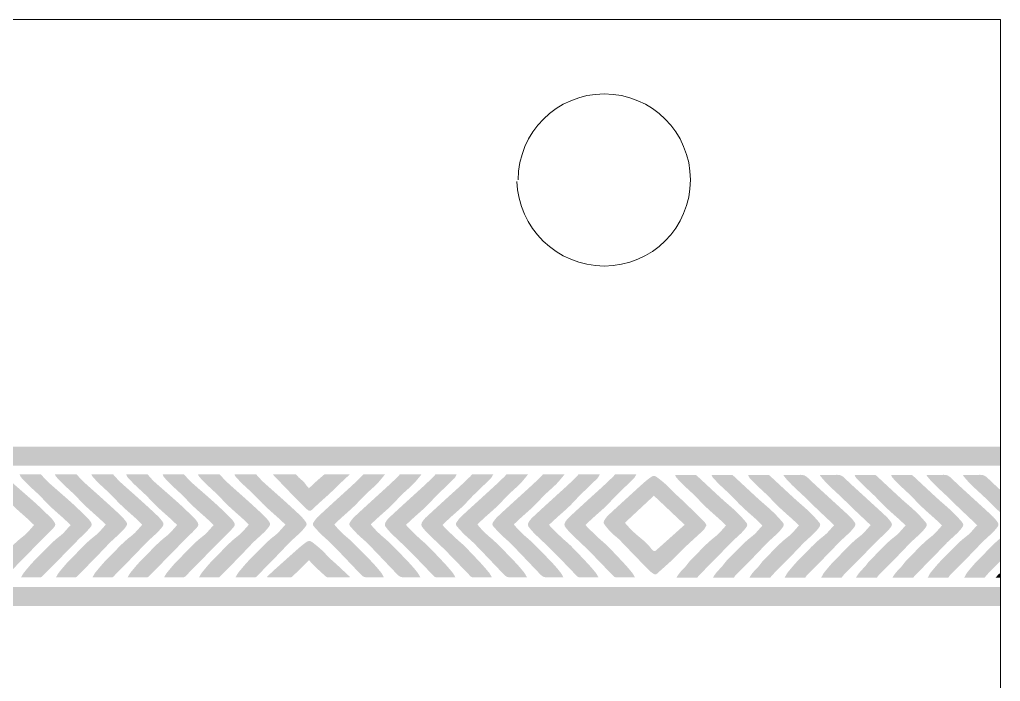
# Model space of a CAD drawing. Header units: inches. Extents: x 0 to 2.39, y 0 to 5.06.
# Drawn here: x 1.668 to 2.386, y 4.575 to 5.059 of the extents above; entities that cross this region are included whole.
import ezdxf

# ---------------------------------------------------------------- set-up
doc = ezdxf.new("R2010")
doc.units = ezdxf.units.IN
doc.layers.add('CAD', color=7, linetype='Continuous')
doc.layers.add('labels', color=7, linetype='Continuous')

msp = doc.modelspace()

# ---------------------------------------------------------------- hatches: boundary and pattern name
at = {"layer": 'labels', "true_color": 0xb2b2b2, "transparency": 33554687}
for points in [[(2.38582, 4.74649), (2.38582, 4.7326), (0.00225, 4.7326), (0.00225, 4.74649)], [(2.38582, 4.64392), (2.38582, 4.63003), (0.00225, 4.63003), (0.00225, 4.64392)]]:
    msp.add_hatch(color=253, dxfattribs=at).paths.add_polyline_path(points, flags=0)
h = msp.add_hatch(color=253, dxfattribs=at)
edge = h.paths.add_edge_path(flags=0)
edge.add_spline(control_points=[(1.65729, 4.72616), (1.65907, 4.72426), (1.6607, 4.72223), (1.6626, 4.72052), (1.66827, 4.7154), (1.67416, 4.71043), (1.67991, 4.70527), (1.68379, 4.70175), (1.68756, 4.69801), (1.69135, 4.69432), (1.69198, 4.69375), (1.69247, 4.69307), (1.693, 4.69238), (1.69485, 4.68993), (1.69499, 4.68911), (1.69289, 4.6868), (1.69017, 4.68387), (1.68727, 4.68116), (1.68446, 4.67834), (1.68071, 4.67457), (1.67703, 4.67077), (1.67335, 4.667), (1.66824, 4.66179), (1.66314, 4.65658), (1.65804, 4.65143), (1.65775, 4.65113), (1.65725, 4.65091), (1.65691, 4.65091), (1.65227, 4.65088), (1.64756, 4.65088), (1.64266, 4.65088), (1.64356, 4.6523), (1.64418, 4.65365), (1.64507, 4.65473), (1.64778, 4.65794), (1.65042, 4.66122), (1.65341, 4.66412), (1.65921, 4.66982), (1.66445, 4.67605), (1.671, 4.68097), (1.67395, 4.68316), (1.67621, 4.68629), (1.67893, 4.68913), (1.67703, 4.69095), (1.67528, 4.69269), (1.67348, 4.69432), (1.66846, 4.69879), (1.66329, 4.70313), (1.65877, 4.70818), (1.65542, 4.7119), (1.65149, 4.71512), (1.64791, 4.71862), (1.6461, 4.72041), (1.64432, 4.72226), (1.64263, 4.72415), (1.64217, 4.72466), (1.642, 4.72548), (1.64173, 4.72616), (1.64173, 4.72616), (1.65729, 4.72616), (1.65729, 4.72616)], knot_values=[0, 0, 0, 0, 1, 1, 1, 2, 2, 2, 3, 3, 3, 4, 4, 4, 5, 5, 5, 6, 6, 6, 7, 7, 7, 8, 8, 8, 9, 9, 9, 10, 10, 10, 11, 11, 11, 12, 12, 12, 13, 13, 13, 14, 14, 14, 15, 15, 15, 16, 16, 16, 17, 17, 17, 18, 18, 18, 19, 19, 19, 20, 20, 20, 20], degree=3, periodic=1)
h = msp.add_hatch(color=253, dxfattribs=at)
edge = h.paths.add_edge_path(flags=0)
edge.add_spline(control_points=[(1.68397, 4.72616), (1.68577, 4.72426), (1.68736, 4.72223), (1.68929, 4.72052), (1.69499, 4.7154), (1.70088, 4.71043), (1.7066, 4.70527), (1.71047, 4.70175), (1.71424, 4.69801), (1.71802, 4.69432), (1.71867, 4.69375), (1.71918, 4.69307), (1.7197, 4.69238), (1.72157, 4.68993), (1.72168, 4.68911), (1.71954, 4.6868), (1.71685, 4.68387), (1.71395, 4.68116), (1.71115, 4.67834), (1.70743, 4.67457), (1.70378, 4.67077), (1.70006, 4.667), (1.69496, 4.66179), (1.68986, 4.65658), (1.68471, 4.65143), (1.68446, 4.65113), (1.68397, 4.65091), (1.6836, 4.65091), (1.67893, 4.65088), (1.67429, 4.65088), (1.66933, 4.65088), (1.67022, 4.6523), (1.67088, 4.65365), (1.67179, 4.65473), (1.67445, 4.65794), (1.67711, 4.66122), (1.68007, 4.66412), (1.68588, 4.66982), (1.69114, 4.67605), (1.69768, 4.68097), (1.70063, 4.68316), (1.70289, 4.68629), (1.70563, 4.68913), (1.7037, 4.69095), (1.70195, 4.69269), (1.70017, 4.69432), (1.69513, 4.69879), (1.69, 4.70313), (1.68546, 4.70818), (1.6821, 4.7119), (1.6782, 4.71512), (1.67458, 4.71862), (1.67274, 4.72041), (1.671, 4.72226), (1.66931, 4.72415), (1.66886, 4.72466), (1.66867, 4.72548), (1.66838, 4.72616), (1.66838, 4.72616), (1.68397, 4.72616), (1.68397, 4.72616)], knot_values=[0, 0, 0, 0, 1, 1, 1, 2, 2, 2, 3, 3, 3, 4, 4, 4, 5, 5, 5, 6, 6, 6, 7, 7, 7, 8, 8, 8, 9, 9, 9, 10, 10, 10, 11, 11, 11, 12, 12, 12, 13, 13, 13, 14, 14, 14, 15, 15, 15, 16, 16, 16, 17, 17, 17, 18, 18, 18, 19, 19, 19, 20, 20, 20, 20], degree=3, periodic=1)
h = msp.add_hatch(color=253, dxfattribs=at)
edge = h.paths.add_edge_path(flags=0)
edge.add_spline(control_points=[(1.71006, 4.72616), (1.71178, 4.72434), (1.71335, 4.72241), (1.71519, 4.72073), (1.72008, 4.71626), (1.7251, 4.71193), (1.72997, 4.70747), (1.73418, 4.7037), (1.73836, 4.6999), (1.74243, 4.69602), (1.74385, 4.69469), (1.74507, 4.69315), (1.74622, 4.69161), (1.74729, 4.69013), (1.74704, 4.68925), (1.74599, 4.6878), (1.74297, 4.68376), (1.73899, 4.68072), (1.7354, 4.67725), (1.73212, 4.67405), (1.72903, 4.67063), (1.72586, 4.66736), (1.72068, 4.66201), (1.71544, 4.65672), (1.71025, 4.6514), (1.71004, 4.65119), (1.70967, 4.65091), (1.70942, 4.65091), (1.70467, 4.65088), (1.69994, 4.65088), (1.69493, 4.65088), (1.69588, 4.65243), (1.69651, 4.65384), (1.69751, 4.65498), (1.70019, 4.65818), (1.70282, 4.66147), (1.70581, 4.66437), (1.71164, 4.67009), (1.71687, 4.67636), (1.7235, 4.6813), (1.72646, 4.68352), (1.72868, 4.68661), (1.73142, 4.68945), (1.72946, 4.6913), (1.72772, 4.69301), (1.72592, 4.69463), (1.72092, 4.69912), (1.71579, 4.70348), (1.71126, 4.7085), (1.70785, 4.71225), (1.70389, 4.71552), (1.70028, 4.71905), (1.69849, 4.72079), (1.69675, 4.72261), (1.6951, 4.72445), (1.69467, 4.72491), (1.6945, 4.72559), (1.69418, 4.72616), (1.69418, 4.72616), (1.71006, 4.72616), (1.71006, 4.72616)], knot_values=[0, 0, 0, 0, 1, 1, 1, 2, 2, 2, 3, 3, 3, 4, 4, 4, 5, 5, 5, 6, 6, 6, 7, 7, 7, 8, 8, 8, 9, 9, 9, 10, 10, 10, 11, 11, 11, 12, 12, 12, 13, 13, 13, 14, 14, 14, 15, 15, 15, 16, 16, 16, 17, 17, 17, 18, 18, 18, 19, 19, 19, 20, 20, 20, 20], degree=3, periodic=1)
h = msp.add_hatch(color=253, dxfattribs=at)
edge = h.paths.add_edge_path(flags=0)
edge.add_spline(control_points=[(1.73679, 4.72616), (1.73847, 4.72434), (1.74007, 4.72241), (1.74186, 4.72073), (1.74675, 4.71626), (1.75179, 4.71193), (1.75669, 4.70747), (1.76085, 4.7037), (1.76503, 4.6999), (1.7691, 4.69602), (1.77054, 4.69469), (1.77179, 4.69315), (1.7729, 4.69161), (1.77396, 4.69013), (1.77376, 4.68925), (1.77268, 4.6878), (1.76964, 4.68376), (1.76568, 4.68072), (1.7621, 4.67725), (1.75879, 4.67405), (1.75575, 4.67063), (1.75253, 4.66736), (1.74733, 4.66201), (1.74217, 4.65672), (1.73692, 4.6514), (1.73673, 4.65119), (1.73639, 4.65091), (1.73608, 4.65091), (1.73136, 4.65088), (1.72665, 4.65088), (1.7216, 4.65088), (1.72255, 4.65243), (1.72319, 4.65384), (1.72418, 4.65498), (1.72689, 4.65818), (1.7295, 4.66147), (1.73247, 4.66437), (1.7383, 4.67009), (1.7436, 4.67636), (1.75017, 4.6813), (1.75312, 4.68352), (1.7554, 4.68661), (1.75808, 4.68945), (1.75618, 4.6913), (1.75444, 4.69301), (1.75265, 4.69463), (1.74761, 4.69912), (1.74247, 4.70348), (1.73793, 4.7085), (1.73454, 4.71225), (1.73065, 4.71552), (1.72696, 4.71905), (1.72518, 4.72079), (1.72346, 4.72261), (1.72179, 4.72445), (1.72136, 4.72491), (1.72118, 4.72559), (1.72089, 4.72616), (1.72089, 4.72616), (1.73679, 4.72616), (1.73679, 4.72616)], knot_values=[0, 0, 0, 0, 1, 1, 1, 2, 2, 2, 3, 3, 3, 4, 4, 4, 5, 5, 5, 6, 6, 6, 7, 7, 7, 8, 8, 8, 9, 9, 9, 10, 10, 10, 11, 11, 11, 12, 12, 12, 13, 13, 13, 14, 14, 14, 15, 15, 15, 16, 16, 16, 17, 17, 17, 18, 18, 18, 19, 19, 19, 20, 20, 20, 20], degree=3, periodic=1)
h = msp.add_hatch(color=253, dxfattribs=at)
edge = h.paths.add_edge_path(flags=0)
edge.add_spline(control_points=[(1.76196, 4.72616), (1.76371, 4.72426), (1.76537, 4.72223), (1.76724, 4.72052), (1.77298, 4.7154), (1.77881, 4.71043), (1.78455, 4.70527), (1.78846, 4.70175), (1.79221, 4.69801), (1.79601, 4.69432), (1.79664, 4.69375), (1.79714, 4.69307), (1.79766, 4.69238), (1.79952, 4.68993), (1.79964, 4.68911), (1.79756, 4.6868), (1.79484, 4.68387), (1.79194, 4.68116), (1.78912, 4.67834), (1.78539, 4.67457), (1.78169, 4.67077), (1.77799, 4.667), (1.77291, 4.66179), (1.7678, 4.65658), (1.7627, 4.65143), (1.76242, 4.65113), (1.76192, 4.65091), (1.76153, 4.65091), (1.75692, 4.65088), (1.75226, 4.65088), (1.74728, 4.65088), (1.74821, 4.6523), (1.74881, 4.65365), (1.74974, 4.65473), (1.75242, 4.65794), (1.75507, 4.66122), (1.75803, 4.66412), (1.76387, 4.66982), (1.7691, 4.67605), (1.77566, 4.68097), (1.77858, 4.68316), (1.78084, 4.68629), (1.78356, 4.68913), (1.78169, 4.69095), (1.77992, 4.69269), (1.77812, 4.69432), (1.77309, 4.69879), (1.76799, 4.70313), (1.76345, 4.70818), (1.76006, 4.7119), (1.75619, 4.71512), (1.75257, 4.71862), (1.75074, 4.72041), (1.74899, 4.72226), (1.74728, 4.72415), (1.74683, 4.72466), (1.74662, 4.72548), (1.74637, 4.72616), (1.74637, 4.72616), (1.76196, 4.72616), (1.76196, 4.72616)], knot_values=[0, 0, 0, 0, 1, 1, 1, 2, 2, 2, 3, 3, 3, 4, 4, 4, 5, 5, 5, 6, 6, 6, 7, 7, 7, 8, 8, 8, 9, 9, 9, 10, 10, 10, 11, 11, 11, 12, 12, 12, 13, 13, 13, 14, 14, 14, 15, 15, 15, 16, 16, 16, 17, 17, 17, 18, 18, 18, 19, 19, 19, 20, 20, 20, 20], degree=3, periodic=1)
h = msp.add_hatch(color=253, dxfattribs=at)
edge = h.paths.add_edge_path(flags=0)
edge.add_spline(control_points=[(1.78868, 4.72616), (1.79038, 4.72426), (1.79204, 4.72223), (1.79392, 4.72052), (1.79964, 4.7154), (1.80553, 4.71043), (1.81121, 4.70527), (1.81514, 4.70175), (1.81891, 4.69801), (1.82268, 4.69432), (1.82329, 4.69375), (1.82384, 4.69307), (1.82435, 4.69238), (1.82621, 4.68993), (1.82631, 4.68911), (1.82418, 4.6868), (1.82152, 4.68387), (1.81857, 4.68116), (1.81581, 4.67834), (1.8121, 4.67457), (1.80843, 4.67077), (1.80468, 4.667), (1.79959, 4.66179), (1.7945, 4.65658), (1.78939, 4.65143), (1.78911, 4.65113), (1.78863, 4.65091), (1.78825, 4.65091), (1.78356, 4.65088), (1.77892, 4.65088), (1.774, 4.65088), (1.77488, 4.6523), (1.77552, 4.65365), (1.77645, 4.65473), (1.77911, 4.65794), (1.78177, 4.66122), (1.78475, 4.66412), (1.79056, 4.66982), (1.79579, 4.67605), (1.80235, 4.68097), (1.80529, 4.68316), (1.80756, 4.68629), (1.81028, 4.68913), (1.80832, 4.69095), (1.80664, 4.69269), (1.80485, 4.69432), (1.79981, 4.69879), (1.79466, 4.70313), (1.79013, 4.70818), (1.78672, 4.7119), (1.78285, 4.71512), (1.77925, 4.71862), (1.77741, 4.72041), (1.77567, 4.72226), (1.77395, 4.72415), (1.7735, 4.72466), (1.77334, 4.72548), (1.77303, 4.72616), (1.77303, 4.72616), (1.78868, 4.72616), (1.78868, 4.72616)], knot_values=[0, 0, 0, 0, 1, 1, 1, 2, 2, 2, 3, 3, 3, 4, 4, 4, 5, 5, 5, 6, 6, 6, 7, 7, 7, 8, 8, 8, 9, 9, 9, 10, 10, 10, 11, 11, 11, 12, 12, 12, 13, 13, 13, 14, 14, 14, 15, 15, 15, 16, 16, 16, 17, 17, 17, 18, 18, 18, 19, 19, 19, 20, 20, 20, 20], degree=3, periodic=1)
h = msp.add_hatch(color=253, dxfattribs=at)
edge = h.paths.add_edge_path(flags=0)
edge.add_spline(control_points=[(1.81475, 4.72616), (1.81646, 4.72434), (1.818, 4.72241), (1.81985, 4.72073), (1.82474, 4.71626), (1.82974, 4.71193), (1.83467, 4.70747), (1.83883, 4.7037), (1.84302, 4.6999), (1.84708, 4.69602), (1.8485, 4.69469), (1.84972, 4.69315), (1.85089, 4.69161), (1.85195, 4.69013), (1.8517, 4.68925), (1.85064, 4.6878), (1.84763, 4.68376), (1.84363, 4.68072), (1.84004, 4.67725), (1.83675, 4.67405), (1.83371, 4.67063), (1.83052, 4.66736), (1.82533, 4.66201), (1.82013, 4.65672), (1.8149, 4.6514), (1.8147, 4.65119), (1.81435, 4.65091), (1.81407, 4.65091), (1.80936, 4.65088), (1.80461, 4.65088), (1.79958, 4.65088), (1.80053, 4.65243), (1.80118, 4.65384), (1.80217, 4.65498), (1.80485, 4.65818), (1.80747, 4.66147), (1.81046, 4.66437), (1.81631, 4.67009), (1.82156, 4.67636), (1.82818, 4.6813), (1.83111, 4.68352), (1.83336, 4.68661), (1.83607, 4.68945), (1.83413, 4.6913), (1.83239, 4.69301), (1.83063, 4.69463), (1.82558, 4.69912), (1.82042, 4.70348), (1.81592, 4.70848), (1.81247, 4.71225), (1.8086, 4.71552), (1.80493, 4.71905), (1.80313, 4.72079), (1.80145, 4.72261), (1.79975, 4.72445), (1.79935, 4.72491), (1.79915, 4.72559), (1.79883, 4.72616), (1.79883, 4.72616), (1.81475, 4.72616), (1.81475, 4.72616)], knot_values=[0, 0, 0, 0, 1, 1, 1, 2, 2, 2, 3, 3, 3, 4, 4, 4, 5, 5, 5, 6, 6, 6, 7, 7, 7, 8, 8, 8, 9, 9, 9, 10, 10, 10, 11, 11, 11, 12, 12, 12, 13, 13, 13, 14, 14, 14, 15, 15, 15, 16, 16, 16, 17, 17, 17, 18, 18, 18, 19, 19, 19, 20, 20, 20, 20], degree=3, periodic=1)
h = msp.add_hatch(color=253, dxfattribs=at)
edge = h.paths.add_edge_path(flags=0)
edge.add_spline(control_points=[(1.84142, 4.72616), (1.84311, 4.72434), (1.84472, 4.72241), (1.84652, 4.72073), (1.85143, 4.71626), (1.85642, 4.71193), (1.86138, 4.70747), (1.86553, 4.7037), (1.86971, 4.6999), (1.87381, 4.69602), (1.87517, 4.69469), (1.87643, 4.69315), (1.87757, 4.69161), (1.87864, 4.69013), (1.87842, 4.68925), (1.87731, 4.6878), (1.87429, 4.68376), (1.87031, 4.68072), (1.86675, 4.67725), (1.86347, 4.67405), (1.8604, 4.67063), (1.85721, 4.66736), (1.85203, 4.66201), (1.84682, 4.65672), (1.84161, 4.6514), (1.84136, 4.65119), (1.84103, 4.65091), (1.84077, 4.65091), (1.836, 4.65088), (1.83129, 4.65088), (1.82625, 4.65088), (1.82718, 4.65243), (1.82786, 4.65384), (1.82882, 4.65498), (1.83154, 4.65818), (1.83413, 4.66147), (1.83714, 4.66437), (1.84299, 4.67009), (1.84825, 4.67636), (1.85485, 4.6813), (1.85781, 4.68352), (1.86006, 4.68661), (1.86277, 4.68945), (1.86085, 4.6913), (1.85907, 4.69301), (1.85728, 4.69463), (1.85224, 4.69912), (1.84714, 4.70348), (1.84258, 4.70848), (1.83918, 4.71225), (1.83528, 4.71552), (1.8316, 4.71905), (1.82981, 4.72079), (1.8281, 4.72261), (1.82645, 4.72445), (1.82602, 4.72491), (1.82585, 4.72559), (1.82552, 4.72616), (1.82552, 4.72616), (1.84142, 4.72616), (1.84142, 4.72616)], knot_values=[0, 0, 0, 0, 1, 1, 1, 2, 2, 2, 3, 3, 3, 4, 4, 4, 5, 5, 5, 6, 6, 6, 7, 7, 7, 8, 8, 8, 9, 9, 9, 10, 10, 10, 11, 11, 11, 12, 12, 12, 13, 13, 13, 14, 14, 14, 15, 15, 15, 16, 16, 16, 17, 17, 17, 18, 18, 18, 19, 19, 19, 20, 20, 20, 20], degree=3, periodic=1)
h = msp.add_hatch(color=253, dxfattribs=at)
edge = h.paths.add_edge_path(flags=0)
edge.add_spline(control_points=[(1.90979, 4.72616), (1.9079, 4.72437), (1.90596, 4.72261), (1.90405, 4.72079), (1.9011, 4.71797), (1.89822, 4.71509), (1.89525, 4.7123), (1.8931, 4.71023), (1.89079, 4.70834), (1.8886, 4.7063), (1.88642, 4.70433), (1.88425, 4.70232), (1.88217, 4.70029), (1.88118, 4.69933), (1.88021, 4.69941), (1.87923, 4.70015), (1.87864, 4.70061), (1.87804, 4.70104), (1.8775, 4.70155), (1.87437, 4.70468), (1.8713, 4.70777), (1.86822, 4.71091), (1.86354, 4.71575), (1.8589, 4.72061), (1.85423, 4.72545), (1.85403, 4.72568), (1.85392, 4.72591), (1.85373, 4.72616), (1.85373, 4.72616), (1.87053, 4.72616), (1.87053, 4.72616), (1.8713, 4.72537), (1.87196, 4.72454), (1.87273, 4.7238), (1.87435, 4.72226), (1.87628, 4.72112), (1.87747, 4.71911), (1.87812, 4.71794), (1.87921, 4.717), (1.87998, 4.71604), (1.88211, 4.71805), (1.88379, 4.71973), (1.88561, 4.7213), (1.88743, 4.72297), (1.88935, 4.72454), (1.89119, 4.72616), (1.89119, 4.72616), (1.90979, 4.72616), (1.90979, 4.72616)], knot_values=[0, 0, 0, 0, 1, 1, 1, 2, 2, 2, 3, 3, 3, 4, 4, 4, 5, 5, 5, 6, 6, 6, 7, 7, 7, 8, 8, 8, 9, 9, 9, 10, 10, 10, 11, 11, 11, 12, 12, 12, 13, 13, 13, 14, 14, 14, 15, 15, 15, 16, 16, 16, 16], degree=3, periodic=1)
h = msp.add_hatch(color=253, dxfattribs=at)
edge = h.paths.add_edge_path(flags=0)
edge.add_spline(control_points=[(1.93558, 4.72616), (1.93362, 4.72386), (1.93183, 4.72141), (1.92976, 4.71927), (1.92696, 4.71648), (1.92388, 4.71398), (1.92109, 4.71122), (1.91838, 4.70861), (1.91596, 4.70573), (1.91328, 4.70316), (1.91041, 4.70034), (1.9073, 4.69773), (1.90433, 4.69502), (1.90239, 4.69329), (1.90051, 4.6915), (1.89858, 4.68965), (1.89887, 4.68925), (1.89908, 4.68891), (1.89928, 4.68865), (1.90208, 4.68533), (1.90517, 4.68233), (1.90853, 4.67957), (1.91145, 4.67712), (1.91414, 4.67432), (1.91683, 4.67161), (1.92012, 4.6683), (1.92335, 4.665), (1.92655, 4.66161), (1.92859, 4.6594), (1.93059, 4.65709), (1.93251, 4.65473), (1.93339, 4.65365), (1.93398, 4.65234), (1.93483, 4.65088), (1.93483, 4.65088), (1.92476, 4.65088), (1.92476, 4.65088), (1.91998, 4.65088), (1.91998, 4.65086), (1.91673, 4.65427), (1.91002, 4.66127), (1.90341, 4.66833), (1.89662, 4.67527), (1.8942, 4.67772), (1.89153, 4.67986), (1.88905, 4.68227), (1.8871, 4.68418), (1.88526, 4.68623), (1.88345, 4.68829), (1.88267, 4.68916), (1.88269, 4.69027), (1.88335, 4.69119), (1.88426, 4.6925), (1.88519, 4.69388), (1.88628, 4.69497), (1.89126, 4.69961), (1.89624, 4.70416), (1.90123, 4.70872), (1.90492, 4.71208), (1.90856, 4.71537), (1.91221, 4.71873), (1.91445, 4.72082), (1.9167, 4.72298), (1.91887, 4.72516), (1.91919, 4.72545), (1.91941, 4.72582), (1.9197, 4.72616), (1.9197, 4.72616), (1.93558, 4.72616), (1.93558, 4.72616)], knot_values=[0, 0, 0, 0, 1, 1, 1, 2, 2, 2, 3, 3, 3, 4, 4, 4, 5, 5, 5, 6, 6, 6, 7, 7, 7, 8, 8, 8, 9, 9, 9, 10, 10, 10, 11, 11, 11, 12, 12, 12, 13, 13, 13, 14, 14, 14, 15, 15, 15, 16, 16, 16, 17, 17, 17, 18, 18, 18, 19, 19, 19, 20, 20, 20, 21, 21, 21, 22, 22, 22, 23, 23, 23, 23], degree=3, periodic=1)
h = msp.add_hatch(color=253, dxfattribs=at)
edge = h.paths.add_edge_path(flags=0)
edge.add_spline(control_points=[(1.96229, 4.72616), (1.96034, 4.72386), (1.95854, 4.72141), (1.95641, 4.71927), (1.95364, 4.71648), (1.95059, 4.71398), (1.94775, 4.71122), (1.94513, 4.70861), (1.94271, 4.70573), (1.94, 4.70316), (1.9371, 4.70034), (1.93397, 4.69773), (1.93102, 4.69502), (1.92909, 4.69329), (1.92718, 4.6915), (1.92527, 4.68965), (1.92556, 4.68925), (1.92575, 4.68891), (1.926, 4.68865), (1.92877, 4.68533), (1.93189, 4.68233), (1.93522, 4.67957), (1.93818, 4.67712), (1.94081, 4.67432), (1.94354, 4.67161), (1.94681, 4.6683), (1.95003, 4.665), (1.95321, 4.66161), (1.95529, 4.6594), (1.95728, 4.65709), (1.95916, 4.65473), (1.96004, 4.65365), (1.96064, 4.65234), (1.9615, 4.65088), (1.9615, 4.65088), (1.95145, 4.65088), (1.95145, 4.65088), (1.9467, 4.65088), (1.94664, 4.65086), (1.94341, 4.65427), (1.9367, 4.66127), (1.93007, 4.66833), (1.92335, 4.67527), (1.92091, 4.67772), (1.91821, 4.67986), (1.91571, 4.68227), (1.91377, 4.68418), (1.91197, 4.68623), (1.91013, 4.68829), (1.90934, 4.68916), (1.90935, 4.69027), (1.91002, 4.69119), (1.91096, 4.6925), (1.91184, 4.69388), (1.913, 4.69497), (1.91795, 4.69961), (1.92296, 4.70416), (1.92795, 4.70872), (1.93159, 4.71208), (1.93528, 4.71537), (1.93891, 4.71873), (1.94117, 4.72082), (1.94335, 4.72298), (1.94559, 4.72516), (1.94592, 4.72545), (1.94611, 4.72582), (1.94639, 4.72616), (1.94639, 4.72616), (1.96229, 4.72616), (1.96229, 4.72616)], knot_values=[0, 0, 0, 0, 1, 1, 1, 2, 2, 2, 3, 3, 3, 4, 4, 4, 5, 5, 5, 6, 6, 6, 7, 7, 7, 8, 8, 8, 9, 9, 9, 10, 10, 10, 11, 11, 11, 12, 12, 12, 13, 13, 13, 14, 14, 14, 15, 15, 15, 16, 16, 16, 17, 17, 17, 18, 18, 18, 19, 19, 19, 20, 20, 20, 21, 21, 21, 22, 22, 22, 23, 23, 23, 23], degree=3, periodic=1)
h = msp.add_hatch(color=253, dxfattribs=at)
edge = h.paths.add_edge_path(flags=0)
edge.add_spline(control_points=[(1.98806, 4.72616), (1.98752, 4.72519), (1.98709, 4.72408), (1.98633, 4.72332), (1.98205, 4.71908), (1.9777, 4.71501), (1.97344, 4.71077), (1.97079, 4.7082), (1.96845, 4.70538), (1.96579, 4.7028), (1.9629, 4.70001), (1.95977, 4.69741), (1.95679, 4.69469), (1.95488, 4.69295), (1.95297, 4.69116), (1.95101, 4.68933), (1.95149, 4.68868), (1.95188, 4.68808), (1.95237, 4.68762), (1.95505, 4.68493), (1.95781, 4.68225), (1.96058, 4.67963), (1.96276, 4.67763), (1.96509, 4.67582), (1.96712, 4.67373), (1.97117, 4.66963), (1.97511, 4.66545), (1.97904, 4.66127), (1.98108, 4.65905), (1.98308, 4.65675), (1.98499, 4.65441), (1.98581, 4.65344), (1.98633, 4.65225), (1.98709, 4.65097), (1.98652, 4.65094), (1.98618, 4.65088), (1.98581, 4.65088), (1.98166, 4.65088), (1.97751, 4.65086), (1.97337, 4.65091), (1.97279, 4.65091), (1.97209, 4.65108), (1.97173, 4.65143), (1.96566, 4.65766), (1.95966, 4.66404), (1.95354, 4.67023), (1.94933, 4.67448), (1.94486, 4.67847), (1.94062, 4.68268), (1.93891, 4.68436), (1.93731, 4.68618), (1.93592, 4.68811), (1.93547, 4.68873), (1.93554, 4.69011), (1.93587, 4.69084), (1.93655, 4.6922), (1.93755, 4.69347), (1.93865, 4.69454), (1.94365, 4.6992), (1.94867, 4.70382), (1.95374, 4.7084), (1.95738, 4.71176), (1.96108, 4.71504), (1.96469, 4.7184), (1.96698, 4.72052), (1.96924, 4.72275), (1.97147, 4.72491), (1.97184, 4.7253), (1.97215, 4.72576), (1.97249, 4.72616), (1.97249, 4.72616), (1.98806, 4.72616), (1.98806, 4.72616)], knot_values=[0, 0, 0, 0, 1, 1, 1, 2, 2, 2, 3, 3, 3, 4, 4, 4, 5, 5, 5, 6, 6, 6, 7, 7, 7, 8, 8, 8, 9, 9, 9, 10, 10, 10, 11, 11, 11, 12, 12, 12, 13, 13, 13, 14, 14, 14, 15, 15, 15, 16, 16, 16, 17, 17, 17, 18, 18, 18, 19, 19, 19, 20, 20, 20, 21, 21, 21, 22, 22, 22, 23, 23, 23, 24, 24, 24, 24], degree=3, periodic=1)
h = msp.add_hatch(color=253, dxfattribs=at)
edge = h.paths.add_edge_path(flags=0)
edge.add_spline(control_points=[(2.0148, 4.72616), (2.01419, 4.72519), (2.01376, 4.72408), (2.01302, 4.72332), (2.00876, 4.71908), (2.0044, 4.71501), (2.0001, 4.71077), (1.99753, 4.7082), (1.99513, 4.70538), (1.99247, 4.7028), (1.98956, 4.70001), (1.98645, 4.69741), (1.98344, 4.69469), (1.98155, 4.69295), (1.97969, 4.69116), (1.9777, 4.68933), (1.97822, 4.68868), (1.97855, 4.68808), (1.97903, 4.68762), (1.98177, 4.68493), (1.98448, 4.68225), (1.9873, 4.67963), (1.98942, 4.67763), (1.99176, 4.67582), (1.99384, 4.67373), (1.99788, 4.66963), (2.00181, 4.66545), (2.00573, 4.66127), (2.00774, 4.65905), (2.00977, 4.65675), (2.01167, 4.65441), (2.01249, 4.65344), (2.01302, 4.65225), (2.01376, 4.65097), (2.01324, 4.65094), (2.01284, 4.65088), (2.01249, 4.65088), (2.00835, 4.65088), (2.0042, 4.65086), (2.00005, 4.65091), (1.99951, 4.65091), (1.99881, 4.65108), (1.99845, 4.65143), (1.99235, 4.65766), (1.98638, 4.66404), (1.9802, 4.67023), (1.97603, 4.67448), (1.97158, 4.67847), (1.96728, 4.68268), (1.96558, 4.68436), (1.96398, 4.68618), (1.9626, 4.68811), (1.96215, 4.68873), (1.96219, 4.69011), (1.96256, 4.69084), (1.96324, 4.6922), (1.96423, 4.69347), (1.96534, 4.69454), (1.97035, 4.6992), (1.9754, 4.70382), (1.9804, 4.7084), (1.98408, 4.71176), (1.98777, 4.71504), (1.99137, 4.7184), (1.9937, 4.72052), (1.99594, 4.72275), (1.99819, 4.72491), (1.99853, 4.7253), (1.99883, 4.72576), (1.9992, 4.72616), (1.9992, 4.72616), (2.0148, 4.72616), (2.0148, 4.72616)], knot_values=[0, 0, 0, 0, 1, 1, 1, 2, 2, 2, 3, 3, 3, 4, 4, 4, 5, 5, 5, 6, 6, 6, 7, 7, 7, 8, 8, 8, 9, 9, 9, 10, 10, 10, 11, 11, 11, 12, 12, 12, 13, 13, 13, 14, 14, 14, 15, 15, 15, 16, 16, 16, 17, 17, 17, 18, 18, 18, 19, 19, 19, 20, 20, 20, 21, 21, 21, 22, 22, 22, 23, 23, 23, 24, 24, 24, 24], degree=3, periodic=1)
h = msp.add_hatch(color=253, dxfattribs=at)
edge = h.paths.add_edge_path(flags=0)
edge.add_spline(control_points=[(2.04023, 4.72616), (2.03828, 4.72386), (2.03651, 4.72141), (2.03435, 4.71927), (2.03163, 4.71648), (2.02856, 4.71398), (2.02574, 4.71122), (2.02309, 4.70861), (2.02065, 4.70573), (2.01798, 4.70316), (2.01508, 4.70034), (2.01197, 4.69773), (2.00895, 4.69502), (2.00705, 4.69329), (2.00516, 4.6915), (2.00324, 4.68965), (2.00352, 4.68925), (2.00369, 4.68891), (2.00397, 4.68865), (2.00676, 4.68533), (2.00983, 4.68233), (2.01319, 4.67957), (2.01615, 4.67712), (2.0188, 4.67432), (2.02151, 4.67161), (2.0248, 4.6683), (2.02799, 4.665), (2.0312, 4.66161), (2.03326, 4.6594), (2.03527, 4.65709), (2.03715, 4.65473), (2.03803, 4.65365), (2.03863, 4.65234), (2.03952, 4.65088), (2.03952, 4.65088), (2.02938, 4.65088), (2.02938, 4.65088), (2.02465, 4.65088), (2.02465, 4.65086), (2.02138, 4.65427), (2.01467, 4.66127), (2.00803, 4.66833), (2.00127, 4.67527), (1.99888, 4.67772), (1.99617, 4.67986), (1.9937, 4.68227), (1.99176, 4.68418), (1.98992, 4.68623), (1.98812, 4.68829), (1.98733, 4.68916), (1.98734, 4.69027), (1.98801, 4.69119), (1.98894, 4.6925), (1.9898, 4.69388), (1.99094, 4.69497), (1.9959, 4.69961), (2.00091, 4.70416), (2.00594, 4.70872), (2.00959, 4.71208), (2.01324, 4.71537), (2.01687, 4.71873), (2.01915, 4.72082), (2.02135, 4.72298), (2.02355, 4.72516), (2.02387, 4.72545), (2.02408, 4.72582), (2.02438, 4.72616), (2.02438, 4.72616), (2.04023, 4.72616), (2.04023, 4.72616)], knot_values=[0, 0, 0, 0, 1, 1, 1, 2, 2, 2, 3, 3, 3, 4, 4, 4, 5, 5, 5, 6, 6, 6, 7, 7, 7, 8, 8, 8, 9, 9, 9, 10, 10, 10, 11, 11, 11, 12, 12, 12, 13, 13, 13, 14, 14, 14, 15, 15, 15, 16, 16, 16, 17, 17, 17, 18, 18, 18, 19, 19, 19, 20, 20, 20, 21, 21, 21, 22, 22, 22, 23, 23, 23, 23], degree=3, periodic=1)
h = msp.add_hatch(color=253, dxfattribs=at)
edge = h.paths.add_edge_path(flags=0)
edge.add_spline(control_points=[(2.06695, 4.72616), (2.06499, 4.72386), (2.06318, 4.72141), (2.06106, 4.71927), (2.0583, 4.71648), (2.05525, 4.71398), (2.05242, 4.71122), (2.04975, 4.70861), (2.04732, 4.70573), (2.04466, 4.70316), (2.04174, 4.70034), (2.03863, 4.69773), (2.03567, 4.69502), (2.03371, 4.69329), (2.03188, 4.6915), (2.02992, 4.68965), (2.03021, 4.68925), (2.03042, 4.68891), (2.03066, 4.68865), (2.03342, 4.68533), (2.03655, 4.68233), (2.03988, 4.67957), (2.04281, 4.67712), (2.04548, 4.67432), (2.0482, 4.67161), (2.05145, 4.6683), (2.05468, 4.665), (2.05787, 4.66161), (2.05995, 4.6594), (2.06196, 4.65709), (2.06382, 4.65473), (2.06475, 4.65365), (2.06532, 4.65234), (2.06616, 4.65088), (2.06616, 4.65088), (2.0561, 4.65088), (2.0561, 4.65088), (2.05135, 4.65088), (2.05135, 4.65086), (2.04807, 4.65427), (2.04137, 4.66127), (2.0347, 4.66833), (2.02799, 4.67527), (2.02557, 4.67772), (2.02284, 4.67986), (2.02039, 4.68227), (2.01845, 4.68418), (2.01663, 4.68623), (2.0148, 4.68829), (2.01399, 4.68916), (2.01405, 4.69027), (2.01467, 4.69119), (2.0156, 4.6925), (2.01653, 4.69388), (2.01766, 4.69497), (2.02256, 4.69961), (2.0276, 4.70416), (2.0326, 4.70872), (2.03627, 4.71208), (2.03993, 4.71537), (2.04356, 4.71873), (2.04582, 4.72082), (2.04803, 4.72298), (2.05021, 4.72516), (2.05056, 4.72545), (2.05081, 4.72582), (2.05105, 4.72616), (2.05105, 4.72616), (2.06695, 4.72616), (2.06695, 4.72616)], knot_values=[0, 0, 0, 0, 1, 1, 1, 2, 2, 2, 3, 3, 3, 4, 4, 4, 5, 5, 5, 6, 6, 6, 7, 7, 7, 8, 8, 8, 9, 9, 9, 10, 10, 10, 11, 11, 11, 12, 12, 12, 13, 13, 13, 14, 14, 14, 15, 15, 15, 16, 16, 16, 17, 17, 17, 18, 18, 18, 19, 19, 19, 20, 20, 20, 21, 21, 21, 22, 22, 22, 23, 23, 23, 23], degree=3, periodic=1)
h = msp.add_hatch(color=253, dxfattribs=at)
edge = h.paths.add_edge_path(flags=0)
edge.add_spline(control_points=[(2.09275, 4.72616), (2.09218, 4.72519), (2.09176, 4.72408), (2.09096, 4.72332), (2.08672, 4.71908), (2.08233, 4.71501), (2.07809, 4.71077), (2.0755, 4.7082), (2.07311, 4.70538), (2.07043, 4.7028), (2.06752, 4.70001), (2.06446, 4.69741), (2.06144, 4.69469), (2.05954, 4.69295), (2.05764, 4.69116), (2.05566, 4.68933), (2.05618, 4.68868), (2.05654, 4.68808), (2.05704, 4.68762), (2.05971, 4.68493), (2.06247, 4.68225), (2.06525, 4.67963), (2.06741, 4.67763), (2.06975, 4.67582), (2.0718, 4.67373), (2.07584, 4.66963), (2.07978, 4.66545), (2.08368, 4.66127), (2.08576, 4.65905), (2.08776, 4.65675), (2.08965, 4.65441), (2.09044, 4.65344), (2.09101, 4.65225), (2.09176, 4.65097), (2.09119, 4.65094), (2.09082, 4.65088), (2.09044, 4.65088), (2.08632, 4.65088), (2.08214, 4.65086), (2.078, 4.65091), (2.07747, 4.65091), (2.07678, 4.65108), (2.07641, 4.65143), (2.07036, 4.65766), (2.06434, 4.66404), (2.05821, 4.67023), (2.05398, 4.67448), (2.04953, 4.67847), (2.04523, 4.68268), (2.04357, 4.68436), (2.04197, 4.68618), (2.04057, 4.68811), (2.04012, 4.68873), (2.04016, 4.69011), (2.04055, 4.69084), (2.04123, 4.6922), (2.04221, 4.69347), (2.04332, 4.69454), (2.04832, 4.6992), (2.05334, 4.70382), (2.05839, 4.7084), (2.06201, 4.71176), (2.06575, 4.71504), (2.06936, 4.7184), (2.07164, 4.72052), (2.0739, 4.72275), (2.07614, 4.72491), (2.0765, 4.7253), (2.0768, 4.72576), (2.07714, 4.72616), (2.07714, 4.72616), (2.09275, 4.72616), (2.09275, 4.72616)], knot_values=[0, 0, 0, 0, 1, 1, 1, 2, 2, 2, 3, 3, 3, 4, 4, 4, 5, 5, 5, 6, 6, 6, 7, 7, 7, 8, 8, 8, 9, 9, 9, 10, 10, 10, 11, 11, 11, 12, 12, 12, 13, 13, 13, 14, 14, 14, 15, 15, 15, 16, 16, 16, 17, 17, 17, 18, 18, 18, 19, 19, 19, 20, 20, 20, 21, 21, 21, 22, 22, 22, 23, 23, 23, 24, 24, 24, 24], degree=3, periodic=1)
h = msp.add_hatch(color=253, dxfattribs=at)
edge = h.paths.add_edge_path(flags=0)
edge.add_spline(control_points=[(2.11944, 4.72616), (2.11884, 4.72519), (2.11844, 4.72408), (2.11768, 4.72332), (2.11341, 4.71908), (2.10905, 4.71501), (2.10479, 4.71077), (2.1022, 4.7082), (2.0998, 4.70538), (2.09715, 4.7028), (2.09424, 4.70001), (2.09108, 4.69741), (2.08813, 4.69469), (2.08622, 4.69295), (2.08431, 4.69116), (2.08233, 4.68933), (2.08284, 4.68868), (2.0832, 4.68808), (2.08372, 4.68762), (2.0864, 4.68493), (2.08916, 4.68225), (2.09195, 4.67963), (2.09409, 4.67763), (2.09642, 4.67582), (2.09849, 4.67373), (2.10254, 4.66963), (2.10647, 4.66545), (2.11036, 4.66127), (2.11244, 4.65905), (2.11443, 4.65675), (2.11631, 4.65441), (2.11716, 4.65344), (2.11768, 4.65225), (2.11844, 4.65097), (2.11788, 4.65094), (2.11754, 4.65088), (2.11716, 4.65088), (2.11301, 4.65088), (2.10884, 4.65086), (2.1047, 4.65091), (2.10413, 4.65091), (2.10347, 4.65108), (2.10312, 4.65143), (2.09704, 4.65766), (2.09102, 4.66404), (2.08488, 4.67023), (2.08066, 4.67448), (2.07622, 4.67847), (2.07194, 4.68268), (2.07023, 4.68436), (2.06865, 4.68618), (2.06723, 4.68811), (2.06677, 4.68873), (2.06684, 4.69011), (2.06722, 4.69084), (2.0679, 4.6922), (2.06893, 4.69347), (2.06998, 4.69454), (2.07499, 4.6992), (2.08005, 4.70382), (2.08505, 4.7084), (2.08873, 4.71176), (2.09242, 4.71504), (2.09602, 4.7184), (2.09837, 4.72052), (2.10058, 4.72275), (2.10284, 4.72491), (2.10322, 4.7253), (2.10352, 4.72576), (2.1038, 4.72616), (2.1038, 4.72616), (2.11944, 4.72616), (2.11944, 4.72616)], knot_values=[0, 0, 0, 0, 1, 1, 1, 2, 2, 2, 3, 3, 3, 4, 4, 4, 5, 5, 5, 6, 6, 6, 7, 7, 7, 8, 8, 8, 9, 9, 9, 10, 10, 10, 11, 11, 11, 12, 12, 12, 13, 13, 13, 14, 14, 14, 15, 15, 15, 16, 16, 16, 17, 17, 17, 18, 18, 18, 19, 19, 19, 20, 20, 20, 21, 21, 21, 22, 22, 22, 23, 23, 23, 24, 24, 24, 24], degree=3, periodic=1)
h = msp.add_hatch(color=253, dxfattribs=at)
edge = h.paths.add_edge_path(flags=0)
edge.add_spline(control_points=[(2.17082, 4.68891), (2.17001, 4.68766), (2.1695, 4.68632), (2.16857, 4.68541), (2.16417, 4.68125), (2.15964, 4.67727), (2.15528, 4.67311), (2.15201, 4.67004), (2.14901, 4.6667), (2.14575, 4.66363), (2.14217, 4.66025), (2.1384, 4.65704), (2.13478, 4.6537), (2.1339, 4.6529), (2.13308, 4.65276), (2.13217, 4.65341), (2.13114, 4.65408), (2.13015, 4.65476), (2.12928, 4.65561), (2.12486, 4.66005), (2.12049, 4.66455), (2.11612, 4.66907), (2.11293, 4.67237), (2.10981, 4.67573), (2.10657, 4.67897), (2.10485, 4.68065), (2.10281, 4.68191), (2.10113, 4.68365), (2.09924, 4.68563), (2.09744, 4.68783), (2.09582, 4.69008), (2.09549, 4.69059), (2.0956, 4.69182), (2.096, 4.69244), (2.09682, 4.6938), (2.09776, 4.69515), (2.09889, 4.69625), (2.10381, 4.70088), (2.10885, 4.70544), (2.11385, 4.71002), (2.11751, 4.71336), (2.12113, 4.71669), (2.12482, 4.71998), (2.12654, 4.7215), (2.12831, 4.72294), (2.13021, 4.72426), (2.13181, 4.72543), (2.13314, 4.72534), (2.13468, 4.72412), (2.13826, 4.72136), (2.14185, 4.71854), (2.14489, 4.71512), (2.14733, 4.71238), (2.15025, 4.71008), (2.15289, 4.70752), (2.15644, 4.70411), (2.16003, 4.70066), (2.16353, 4.69722), (2.16547, 4.69534), (2.16742, 4.69347), (2.16932, 4.69152), (2.1699, 4.6909), (2.17022, 4.68995), (2.17082, 4.68891)], knot_values=[0, 0, 0, 0, 1, 1, 1, 2, 2, 2, 3, 3, 3, 4, 4, 4, 5, 5, 5, 6, 6, 6, 7, 7, 7, 8, 8, 8, 9, 9, 9, 10, 10, 10, 11, 11, 11, 12, 12, 12, 13, 13, 13, 14, 14, 14, 15, 15, 15, 16, 16, 16, 17, 17, 17, 18, 18, 18, 19, 19, 19, 20, 20, 20, 21, 21, 21, 21], degree=3, periodic=1)
edge = h.paths.add_edge_path(flags=0)
edge.add_spline(control_points=[(2.11114, 4.69082), (2.11424, 4.68715), (2.11743, 4.68393), (2.12099, 4.68097), (2.12429, 4.67823), (2.12774, 4.67559), (2.13029, 4.672), (2.13075, 4.67132), (2.1314, 4.67069), (2.13211, 4.67026), (2.13246, 4.67001), (2.13328, 4.67007), (2.1336, 4.67033), (2.13853, 4.67473), (2.14347, 4.67918), (2.14842, 4.68359), (2.1505, 4.6855), (2.15264, 4.68737), (2.15485, 4.68936), (2.14717, 4.69662), (2.13968, 4.70373), (2.13235, 4.71062), (2.12533, 4.70408), (2.11828, 4.69748), (2.11114, 4.69082)], knot_values=[0, 0, 0, 0, 1, 1, 1, 2, 2, 2, 3, 3, 3, 4, 4, 4, 5, 5, 5, 6, 6, 6, 7, 7, 7, 8, 8, 8, 8], degree=3, periodic=1)
h = msp.add_hatch(color=253, dxfattribs=at)
edge = h.paths.add_edge_path(flags=0)
edge.add_spline(control_points=[(2.14882, 4.65059), (2.15023, 4.65318), (2.15207, 4.65539), (2.15426, 4.65748), (2.15619, 4.65935), (2.15758, 4.66184), (2.15953, 4.66374), (2.16537, 4.66943), (2.17062, 4.67573), (2.17725, 4.6807), (2.18018, 4.68289), (2.18243, 4.68599), (2.18514, 4.68884), (2.18321, 4.69068), (2.18147, 4.69239), (2.17967, 4.69402), (2.17464, 4.69849), (2.1695, 4.70287), (2.16498, 4.70788), (2.16162, 4.71159), (2.15773, 4.71482), (2.15411, 4.71835), (2.15229, 4.72012), (2.15051, 4.72196), (2.14882, 4.72385), (2.14836, 4.72432), (2.14822, 4.72502), (2.14785, 4.72587), (2.153, 4.72587), (2.15785, 4.72587), (2.16271, 4.72584), (2.16307, 4.72581), (2.16353, 4.72552), (2.16382, 4.72524), (2.16979, 4.71971), (2.17568, 4.71414), (2.18169, 4.70864), (2.18517, 4.70543), (2.18889, 4.70245), (2.19233, 4.6992), (2.1949, 4.69673), (2.19733, 4.69407), (2.19967, 4.69135), (2.20114, 4.68962), (2.20085, 4.68875), (2.19951, 4.68696), (2.19651, 4.68298), (2.19257, 4.67999), (2.18904, 4.67655), (2.1859, 4.67345), (2.18298, 4.6702), (2.1799, 4.66705), (2.1751, 4.66214), (2.17022, 4.65725), (2.16537, 4.65235), (2.16489, 4.65184), (2.16453, 4.65118), (2.16412, 4.65059), (2.16412, 4.65059), (2.14882, 4.65059), (2.14882, 4.65059)], knot_values=[0, 0, 0, 0, 1, 1, 1, 2, 2, 2, 3, 3, 3, 4, 4, 4, 5, 5, 5, 6, 6, 6, 7, 7, 7, 8, 8, 8, 9, 9, 9, 10, 10, 10, 11, 11, 11, 12, 12, 12, 13, 13, 13, 14, 14, 14, 15, 15, 15, 16, 16, 16, 17, 17, 17, 18, 18, 18, 19, 19, 19, 20, 20, 20, 20], degree=3, periodic=1)
h = msp.add_hatch(color=253, dxfattribs=at)
edge = h.paths.add_edge_path(flags=0)
edge.add_spline(control_points=[(2.17551, 4.65059), (2.17693, 4.65318), (2.17882, 4.65539), (2.18094, 4.65748), (2.18286, 4.65935), (2.18422, 4.66184), (2.1862, 4.66374), (2.19205, 4.66943), (2.19732, 4.67573), (2.20388, 4.6807), (2.20687, 4.68289), (2.20912, 4.68599), (2.21177, 4.68884), (2.20991, 4.69068), (2.20816, 4.69239), (2.20637, 4.69402), (2.2013, 4.69849), (2.19619, 4.70287), (2.19165, 4.70788), (2.18829, 4.71159), (2.18441, 4.71482), (2.18077, 4.71835), (2.17898, 4.72012), (2.1772, 4.72196), (2.17551, 4.72385), (2.17509, 4.72432), (2.1749, 4.72502), (2.17452, 4.72587), (2.17973, 4.72587), (2.18454, 4.72587), (2.18937, 4.72584), (2.18975, 4.72581), (2.19022, 4.72552), (2.19048, 4.72524), (2.19645, 4.71971), (2.20238, 4.71414), (2.20838, 4.70864), (2.21186, 4.70543), (2.21558, 4.70245), (2.21897, 4.6992), (2.22159, 4.69673), (2.22404, 4.69407), (2.22637, 4.69135), (2.22784, 4.68962), (2.22757, 4.68875), (2.2262, 4.68696), (2.2232, 4.68298), (2.21923, 4.67999), (2.21569, 4.67655), (2.21258, 4.67345), (2.20966, 4.6702), (2.20659, 4.66705), (2.20177, 4.66214), (2.19691, 4.65725), (2.19208, 4.65235), (2.19155, 4.65184), (2.19125, 4.65118), (2.19082, 4.65059), (2.19082, 4.65059), (2.17551, 4.65059), (2.17551, 4.65059)], knot_values=[0, 0, 0, 0, 1, 1, 1, 2, 2, 2, 3, 3, 3, 4, 4, 4, 5, 5, 5, 6, 6, 6, 7, 7, 7, 8, 8, 8, 9, 9, 9, 10, 10, 10, 11, 11, 11, 12, 12, 12, 13, 13, 13, 14, 14, 14, 15, 15, 15, 16, 16, 16, 17, 17, 17, 18, 18, 18, 19, 19, 19, 20, 20, 20, 20], degree=3, periodic=1)
h = msp.add_hatch(color=253, dxfattribs=at)
edge = h.paths.add_edge_path(flags=0)
edge.add_spline(control_points=[(2.20219, 4.65059), (2.20361, 4.65318), (2.20548, 4.65539), (2.20763, 4.65748), (2.20961, 4.65935), (2.21094, 4.66184), (2.21288, 4.66374), (2.21872, 4.66943), (2.22401, 4.67573), (2.23061, 4.6807), (2.23356, 4.68289), (2.23581, 4.68599), (2.23849, 4.68884), (2.23658, 4.69068), (2.23486, 4.69239), (2.23302, 4.69402), (2.22799, 4.69849), (2.2229, 4.70287), (2.21834, 4.70788), (2.21498, 4.71159), (2.21108, 4.71482), (2.20751, 4.71835), (2.20563, 4.72012), (2.20388, 4.72196), (2.20217, 4.72385), (2.20177, 4.72432), (2.20161, 4.72502), (2.20122, 4.72587), (2.20637, 4.72587), (2.21122, 4.72587), (2.21606, 4.72584), (2.21647, 4.72581), (2.21688, 4.72552), (2.21719, 4.72524), (2.22317, 4.71971), (2.22909, 4.71414), (2.23511, 4.70864), (2.23858, 4.70543), (2.24226, 4.70245), (2.2457, 4.6992), (2.24827, 4.69673), (2.25073, 4.69407), (2.25306, 4.69135), (2.25449, 4.68962), (2.25423, 4.68875), (2.25288, 4.68696), (2.24988, 4.68298), (2.24594, 4.67999), (2.2424, 4.67655), (2.23929, 4.67345), (2.23633, 4.6702), (2.23326, 4.66705), (2.22847, 4.66214), (2.22355, 4.65725), (2.21877, 4.65235), (2.21826, 4.65184), (2.21793, 4.65118), (2.21748, 4.65059), (2.21748, 4.65059), (2.20219, 4.65059), (2.20219, 4.65059)], knot_values=[0, 0, 0, 0, 1, 1, 1, 2, 2, 2, 3, 3, 3, 4, 4, 4, 5, 5, 5, 6, 6, 6, 7, 7, 7, 8, 8, 8, 9, 9, 9, 10, 10, 10, 11, 11, 11, 12, 12, 12, 13, 13, 13, 14, 14, 14, 15, 15, 15, 16, 16, 16, 17, 17, 17, 18, 18, 18, 19, 19, 19, 20, 20, 20, 20], degree=3, periodic=1)
h = msp.add_hatch(color=253, dxfattribs=at)
edge = h.paths.add_edge_path(flags=0)
edge.add_spline(control_points=[(2.22797, 4.65059), (2.22881, 4.652), (2.22945, 4.65355), (2.23046, 4.65477), (2.23315, 4.65799), (2.23578, 4.66124), (2.23878, 4.66417), (2.24456, 4.66982), (2.24981, 4.67609), (2.25636, 4.68099), (2.25933, 4.6832), (2.26156, 4.68631), (2.26422, 4.68906), (2.25778, 4.69518), (2.25139, 4.70105), (2.24527, 4.70717), (2.23925, 4.71328), (2.23233, 4.71857), (2.22713, 4.72546), (2.2272, 4.72559), (2.22729, 4.72573), (2.22739, 4.72587), (2.23142, 4.72587), (2.23546, 4.7257), (2.2395, 4.72592), (2.24189, 4.72606), (2.24352, 4.72518), (2.2452, 4.72353), (2.24982, 4.719), (2.25467, 4.71466), (2.25945, 4.7103), (2.26486, 4.7053), (2.27035, 4.70037), (2.27574, 4.69532), (2.27702, 4.6941), (2.27811, 4.69263), (2.2792, 4.6912), (2.28008, 4.68995), (2.27985, 4.68878), (2.27886, 4.6875), (2.27613, 4.68392), (2.27265, 4.68107), (2.26939, 4.67799), (2.26596, 4.67462), (2.2627, 4.67105), (2.25931, 4.6676), (2.25442, 4.66263), (2.24946, 4.65767), (2.24456, 4.6527), (2.24396, 4.65207), (2.24352, 4.6513), (2.24297, 4.65059), (2.24297, 4.65059), (2.22797, 4.65059), (2.22797, 4.65059)], knot_values=[0, 0, 0, 0, 1, 1, 1, 2, 2, 2, 3, 3, 3, 4, 4, 4, 5, 5, 5, 6, 6, 6, 7, 7, 7, 8, 8, 8, 9, 9, 9, 10, 10, 10, 11, 11, 11, 12, 12, 12, 13, 13, 13, 14, 14, 14, 15, 15, 15, 16, 16, 16, 17, 17, 17, 18, 18, 18, 18], degree=3, periodic=1)
h = msp.add_hatch(color=253, dxfattribs=at)
edge = h.paths.add_edge_path(flags=0)
edge.add_spline(control_points=[(2.25467, 4.65059), (2.25551, 4.652), (2.25614, 4.65355), (2.25717, 4.65477), (2.25982, 4.65799), (2.26246, 4.66124), (2.26546, 4.66417), (2.27124, 4.66982), (2.27649, 4.67609), (2.28307, 4.68099), (2.28601, 4.6832), (2.28828, 4.68631), (2.2909, 4.68906), (2.28447, 4.69518), (2.27808, 4.70105), (2.27197, 4.70717), (2.2659, 4.71328), (2.25901, 4.71857), (2.25381, 4.72546), (2.25385, 4.72559), (2.25399, 4.72573), (2.25406, 4.72587), (2.25808, 4.72587), (2.26215, 4.7257), (2.26614, 4.72592), (2.26863, 4.72606), (2.27021, 4.72518), (2.27188, 4.72353), (2.27651, 4.719), (2.28135, 4.71466), (2.28614, 4.7103), (2.29154, 4.7053), (2.29704, 4.70037), (2.30242, 4.69532), (2.30374, 4.6941), (2.30479, 4.69263), (2.30589, 4.6912), (2.30678, 4.68995), (2.30654, 4.68878), (2.30558, 4.6875), (2.30282, 4.68392), (2.29935, 4.68107), (2.29611, 4.67799), (2.29261, 4.67462), (2.28933, 4.67105), (2.286, 4.6676), (2.28108, 4.66263), (2.27618, 4.65767), (2.27124, 4.6527), (2.27065, 4.65207), (2.27021, 4.6513), (2.26964, 4.65059), (2.26964, 4.65059), (2.25467, 4.65059), (2.25467, 4.65059)], knot_values=[0, 0, 0, 0, 1, 1, 1, 2, 2, 2, 3, 3, 3, 4, 4, 4, 5, 5, 5, 6, 6, 6, 7, 7, 7, 8, 8, 8, 9, 9, 9, 10, 10, 10, 11, 11, 11, 12, 12, 12, 13, 13, 13, 14, 14, 14, 15, 15, 15, 16, 16, 16, 17, 17, 17, 18, 18, 18, 18], degree=3, periodic=1)
h = msp.add_hatch(color=253, dxfattribs=at)
edge = h.paths.add_edge_path(flags=0)
edge.add_spline(control_points=[(2.28017, 4.65059), (2.28158, 4.65318), (2.28346, 4.65539), (2.28555, 4.65748), (2.28754, 4.65935), (2.28887, 4.66184), (2.29086, 4.66374), (2.29673, 4.66943), (2.30196, 4.67573), (2.30854, 4.6807), (2.3115, 4.68289), (2.31379, 4.68599), (2.31646, 4.68884), (2.31457, 4.69068), (2.31283, 4.69239), (2.311, 4.69402), (2.30596, 4.69849), (2.30086, 4.70287), (2.29628, 4.70788), (2.29296, 4.71159), (2.28907, 4.71482), (2.28546, 4.71835), (2.28362, 4.72012), (2.28187, 4.72196), (2.28017, 4.72385), (2.27973, 4.72432), (2.27957, 4.72502), (2.27919, 4.72587), (2.28436, 4.72587), (2.28919, 4.72587), (2.29403, 4.72584), (2.2944, 4.72581), (2.29485, 4.72552), (2.29517, 4.72524), (2.30111, 4.71971), (2.30705, 4.71414), (2.31304, 4.70864), (2.31654, 4.70543), (2.32023, 4.70245), (2.32365, 4.6992), (2.32625, 4.69673), (2.32869, 4.69407), (2.331, 4.69135), (2.33251, 4.68962), (2.33217, 4.68875), (2.33086, 4.68696), (2.32787, 4.68298), (2.32389, 4.67999), (2.32036, 4.67655), (2.31726, 4.67345), (2.31432, 4.6702), (2.31123, 4.66705), (2.30639, 4.66214), (2.30157, 4.65725), (2.29673, 4.65235), (2.29622, 4.65184), (2.2959, 4.65118), (2.29547, 4.65059), (2.29547, 4.65059), (2.28017, 4.65059), (2.28017, 4.65059)], knot_values=[0, 0, 0, 0, 1, 1, 1, 2, 2, 2, 3, 3, 3, 4, 4, 4, 5, 5, 5, 6, 6, 6, 7, 7, 7, 8, 8, 8, 9, 9, 9, 10, 10, 10, 11, 11, 11, 12, 12, 12, 13, 13, 13, 14, 14, 14, 15, 15, 15, 16, 16, 16, 17, 17, 17, 18, 18, 18, 19, 19, 19, 20, 20, 20, 20], degree=3, periodic=1)
h = msp.add_hatch(color=253, dxfattribs=at)
edge = h.paths.add_edge_path(flags=0)
edge.add_spline(control_points=[(2.30684, 4.65059), (2.30826, 4.65318), (2.31014, 4.65539), (2.31228, 4.65748), (2.31422, 4.65935), (2.31558, 4.66184), (2.31752, 4.66374), (2.3234, 4.66943), (2.32864, 4.67573), (2.33525, 4.6807), (2.33822, 4.68289), (2.34044, 4.68599), (2.34315, 4.68884), (2.34123, 4.69068), (2.33951, 4.69239), (2.33768, 4.69402), (2.33268, 4.69849), (2.32753, 4.70287), (2.323, 4.70788), (2.31961, 4.71159), (2.31575, 4.71482), (2.31214, 4.71835), (2.31032, 4.72012), (2.30854, 4.72196), (2.30684, 4.72385), (2.30639, 4.72432), (2.30623, 4.72502), (2.3059, 4.72587), (2.31107, 4.72587), (2.31589, 4.72587), (2.32073, 4.72584), (2.32111, 4.72581), (2.32157, 4.72552), (2.32187, 4.72524), (2.32783, 4.71971), (2.33373, 4.71414), (2.33973, 4.70864), (2.34323, 4.70543), (2.34693, 4.70245), (2.35034, 4.6992), (2.35294, 4.69673), (2.35539, 4.69407), (2.35772, 4.69135), (2.35915, 4.68962), (2.3589, 4.68875), (2.35755, 4.68696), (2.35455, 4.68298), (2.35057, 4.67999), (2.34705, 4.67655), (2.34394, 4.67345), (2.34101, 4.6702), (2.33791, 4.66705), (2.33311, 4.66214), (2.32826, 4.65725), (2.32343, 4.65235), (2.32289, 4.65184), (2.32257, 4.65118), (2.32212, 4.65059), (2.32212, 4.65059), (2.30684, 4.65059), (2.30684, 4.65059)], knot_values=[0, 0, 0, 0, 1, 1, 1, 2, 2, 2, 3, 3, 3, 4, 4, 4, 5, 5, 5, 6, 6, 6, 7, 7, 7, 8, 8, 8, 9, 9, 9, 10, 10, 10, 11, 11, 11, 12, 12, 12, 13, 13, 13, 14, 14, 14, 15, 15, 15, 16, 16, 16, 17, 17, 17, 18, 18, 18, 19, 19, 19, 20, 20, 20, 20], degree=3, periodic=1)
h = msp.add_hatch(color=253, dxfattribs=at)
edge = h.paths.add_edge_path(flags=0)
edge.add_spline(control_points=[(2.33263, 4.65059), (2.33346, 4.652), (2.33407, 4.65355), (2.33513, 4.65477), (2.33781, 4.65799), (2.34043, 4.66124), (2.34341, 4.66417), (2.34923, 4.66982), (2.35446, 4.67609), (2.36103, 4.68099), (2.36399, 4.6832), (2.36624, 4.68631), (2.36885, 4.68906), (2.36243, 4.69518), (2.35604, 4.70105), (2.34993, 4.70717), (2.34391, 4.71328), (2.33699, 4.71857), (2.33178, 4.72546), (2.33186, 4.72559), (2.33193, 4.72573), (2.33204, 4.72587), (2.33607, 4.72587), (2.3401, 4.7257), (2.34413, 4.72592), (2.34657, 4.72606), (2.34817, 4.72518), (2.34989, 4.72353), (2.3545, 4.719), (2.35932, 4.71466), (2.3641, 4.7103), (2.36953, 4.7053), (2.37503, 4.70037), (2.38039, 4.69532), (2.38168, 4.6941), (2.38277, 4.69263), (2.38385, 4.6912), (2.38471, 4.68995), (2.38452, 4.68878), (2.38352, 4.6875), (2.38078, 4.68392), (2.37731, 4.68107), (2.37404, 4.67799), (2.37057, 4.67462), (2.36735, 4.67105), (2.36395, 4.6676), (2.35907, 4.66263), (2.35409, 4.65767), (2.34923, 4.6527), (2.34863, 4.65207), (2.34817, 4.6513), (2.34763, 4.65059), (2.34763, 4.65059), (2.33263, 4.65059), (2.33263, 4.65059)], knot_values=[0, 0, 0, 0, 1, 1, 1, 2, 2, 2, 3, 3, 3, 4, 4, 4, 5, 5, 5, 6, 6, 6, 7, 7, 7, 8, 8, 8, 9, 9, 9, 10, 10, 10, 11, 11, 11, 12, 12, 12, 13, 13, 13, 14, 14, 14, 15, 15, 15, 16, 16, 16, 17, 17, 17, 18, 18, 18, 18], degree=3, periodic=1)
h = msp.add_hatch(color=253, dxfattribs=at)
edge = h.paths.add_edge_path(flags=0)
edge.add_spline(control_points=[(2.38582, 4.69826), (2.38271, 4.70121), (2.37965, 4.70416), (2.37665, 4.70717), (2.37058, 4.71328), (2.36368, 4.71857), (2.35845, 4.72546), (2.35856, 4.72559), (2.35864, 4.72573), (2.35872, 4.72587), (2.36277, 4.72587), (2.36679, 4.7257), (2.37079, 4.72592), (2.37327, 4.72606), (2.37486, 4.72518), (2.37654, 4.72353), (2.37958, 4.72057), (2.38269, 4.71769), (2.38582, 4.71482), (2.38582, 4.71482), (2.38582, 4.69826), (2.38582, 4.69826)], knot_values=[0, 0, 0, 0, 1, 1, 1, 2, 2, 2, 3, 3, 3, 4, 4, 4, 5, 5, 5, 6, 6, 6, 7, 7, 7, 7], degree=3, periodic=1)
edge = h.paths.add_edge_path(flags=0)
edge.add_spline(control_points=[(2.38582, 4.66272), (2.38251, 4.65938), (2.37918, 4.65604), (2.3759, 4.6527), (2.37533, 4.65207), (2.37486, 4.6513), (2.37429, 4.65059), (2.37429, 4.65059), (2.35932, 4.65059), (2.35932, 4.65059), (2.36017, 4.652), (2.36081, 4.65355), (2.36179, 4.65477), (2.36446, 4.65799), (2.36711, 4.66124), (2.37013, 4.66417), (2.37534, 4.66927), (2.38012, 4.67488), (2.38582, 4.67952), (2.38582, 4.67952), (2.38582, 4.66272), (2.38582, 4.66272)], knot_values=[0, 0, 0, 0, 1, 1, 1, 2, 2, 2, 3, 3, 3, 4, 4, 4, 5, 5, 5, 6, 6, 6, 7, 7, 7, 7], degree=3, periodic=1)
h = msp.add_hatch(color=253, dxfattribs=at)
edge = h.paths.add_edge_path(flags=0)
edge.add_spline(control_points=[(1.90964, 4.65088), (1.90425, 4.65088), (1.89888, 4.65088), (1.89348, 4.65091), (1.89302, 4.65094), (1.89246, 4.65132), (1.89213, 4.65168), (1.88922, 4.65427), (1.88639, 4.65691), (1.88354, 4.65959), (1.88235, 4.66076), (1.88129, 4.66207), (1.88002, 4.66344), (1.87924, 4.66263), (1.87857, 4.6619), (1.87788, 4.66122), (1.87452, 4.65791), (1.87113, 4.65461), (1.86768, 4.65134), (1.86741, 4.65108), (1.86689, 4.65091), (1.86652, 4.65091), (1.86092, 4.65088), (1.85531, 4.65088), (1.84973, 4.65091), (1.84973, 4.65091), (1.84953, 4.651), (1.84917, 4.65116), (1.85107, 4.65294), (1.85286, 4.65468), (1.85472, 4.65637), (1.86074, 4.66176), (1.86675, 4.66716), (1.87279, 4.67251), (1.87442, 4.67394), (1.87609, 4.67527), (1.87784, 4.67652), (1.87974, 4.6779), (1.88091, 4.67783), (1.88268, 4.67641), (1.88634, 4.67362), (1.88984, 4.67069), (1.89288, 4.66725), (1.89513, 4.66469), (1.89784, 4.66258), (1.90031, 4.66027), (1.90352, 4.65729), (1.90668, 4.6543), (1.90989, 4.65132), (1.90979, 4.65119), (1.9097, 4.65102), (1.90964, 4.65088)], knot_values=[0, 0, 0, 0, 1, 1, 1, 2, 2, 2, 3, 3, 3, 4, 4, 4, 5, 5, 5, 6, 6, 6, 7, 7, 7, 8, 8, 8, 9, 9, 9, 10, 10, 10, 11, 11, 11, 12, 12, 12, 13, 13, 13, 14, 14, 14, 15, 15, 15, 16, 16, 16, 17, 17, 17, 17], degree=3, periodic=1)
h = msp.add_hatch(color=253, dxfattribs=at)
edge = h.paths.add_edge_path(flags=0)
edge.add_spline(control_points=[(2.38582, 4.65059), (2.38582, 4.65059), (2.38211, 4.65059), (2.38211, 4.65059), (2.38323, 4.65173), (2.3843, 4.65289), (2.38547, 4.65395), (2.38559, 4.65405), (2.3857, 4.65416), (2.38582, 4.65427), (2.38582, 4.65427), (2.38582, 4.65059), (2.38582, 4.65059)], knot_values=[0, 0, 0, 0, 1, 1, 1, 2, 2, 2, 3, 3, 3, 4, 4, 4, 4], degree=3, periodic=1)

# ---------------------------------------------------------------- linework, layer by layer
at = {"layer": 'CAD', "color": 1, "linetype": 'Continuous', "lineweight": 9, "true_color": 0xff0e16}
msp.add_lwpolyline([(0, 5.05906), (2.38582, 5.05906), (2.38582, 0), (0, 0), (0, 5.05906)], close=True, dxfattribs=at)
msp.add_open_spline([(2.0321, 4.94063), (2.03303, 4.9069), (2.06126, 4.87871), (2.09606, 4.87871), (2.13084, 4.87871), (2.15906, 4.9069), (2.15906, 4.9417), (2.15906, 4.97647), (2.13084, 5.00468), (2.09606, 5.00468), (2.06126, 5.00468), (2.03303, 4.97647), (2.03303, 4.9417)], degree=3, knots=[0, 0, 0, 0, 1, 1, 1, 2, 2, 2, 3, 3, 3, 4, 4, 4, 4], dxfattribs=at)

doc.saveas('drawing.dxf')
